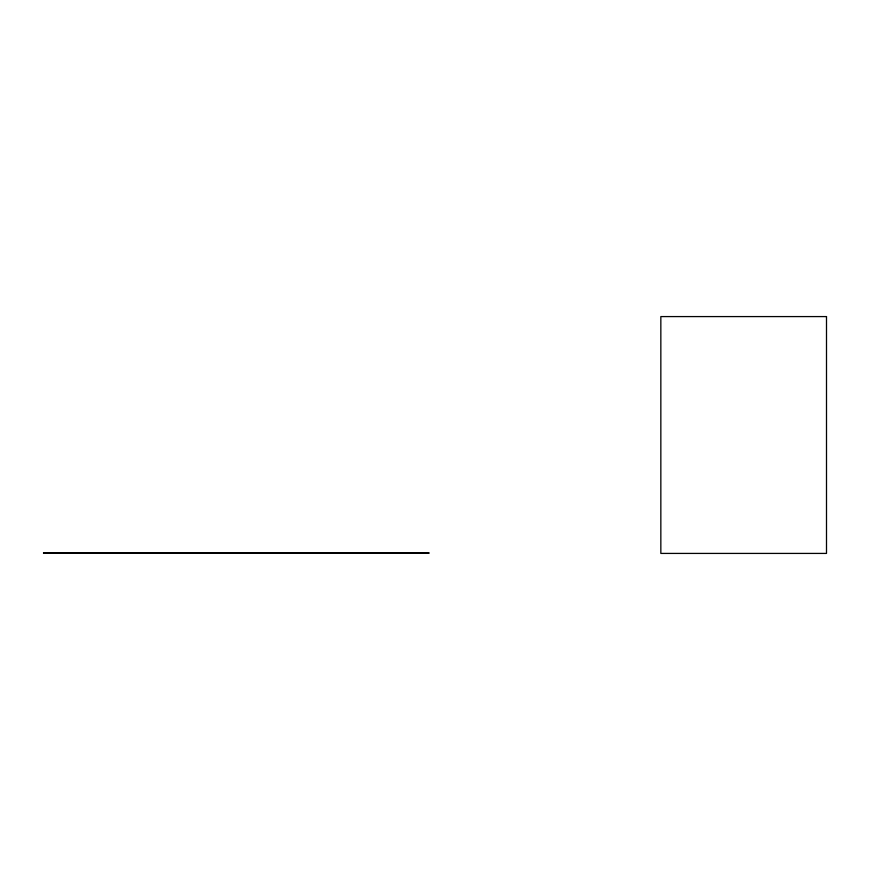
<?xml version="1.0" encoding="UTF-8"?>
<svg xmlns="http://www.w3.org/2000/svg" width="870" height="870" viewBox="0 0 870 870"><rect width="100%" height="100%" fill="white"/><g stroke="black" fill="none" stroke-linecap="round" stroke-linejoin="round"><path stroke-width="1.3" d="M826.5 316.582L660.841 316.582L660.841 553.418L826.5 553.418L826.5 316.582M428.986 553.015L43.5 553.015L428.986 553.015"/></g></svg>
